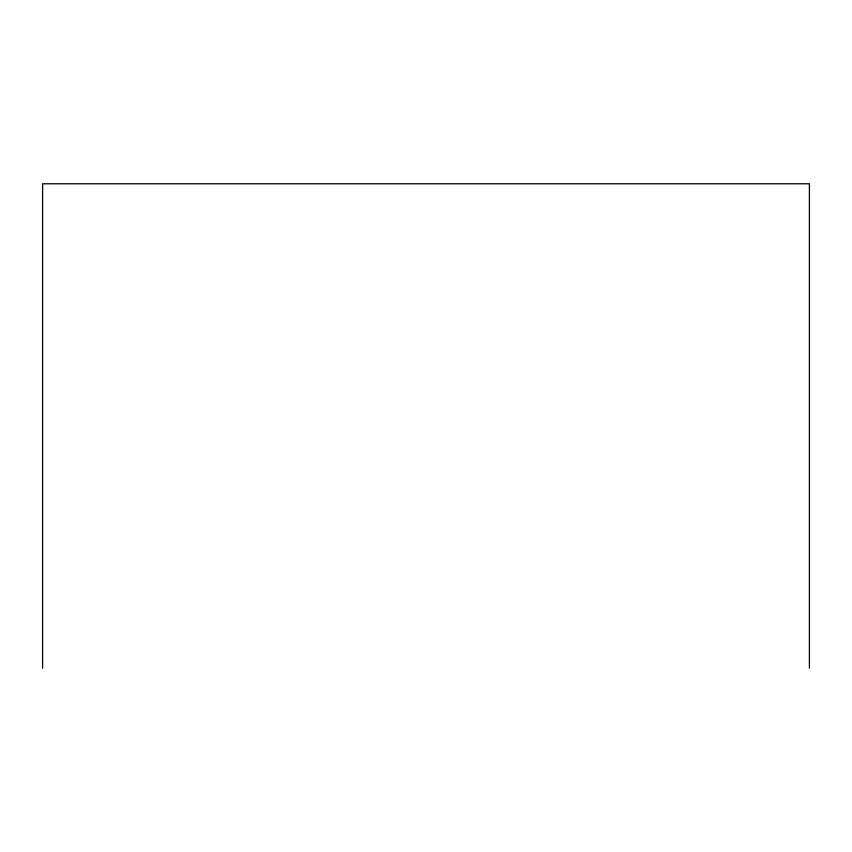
<?xml version="1.0" encoding="UTF-8"?>
<svg xmlns="http://www.w3.org/2000/svg" width="852" height="852" viewBox="0 0 852 852"><rect width="100%" height="100%" fill="white"/><g stroke="black" fill="none" stroke-linecap="round" stroke-linejoin="round"><path stroke-width="1.28" d="M809.4 668.224L809.4 183.776L42.6 183.776L42.6 668.224"/></g></svg>
